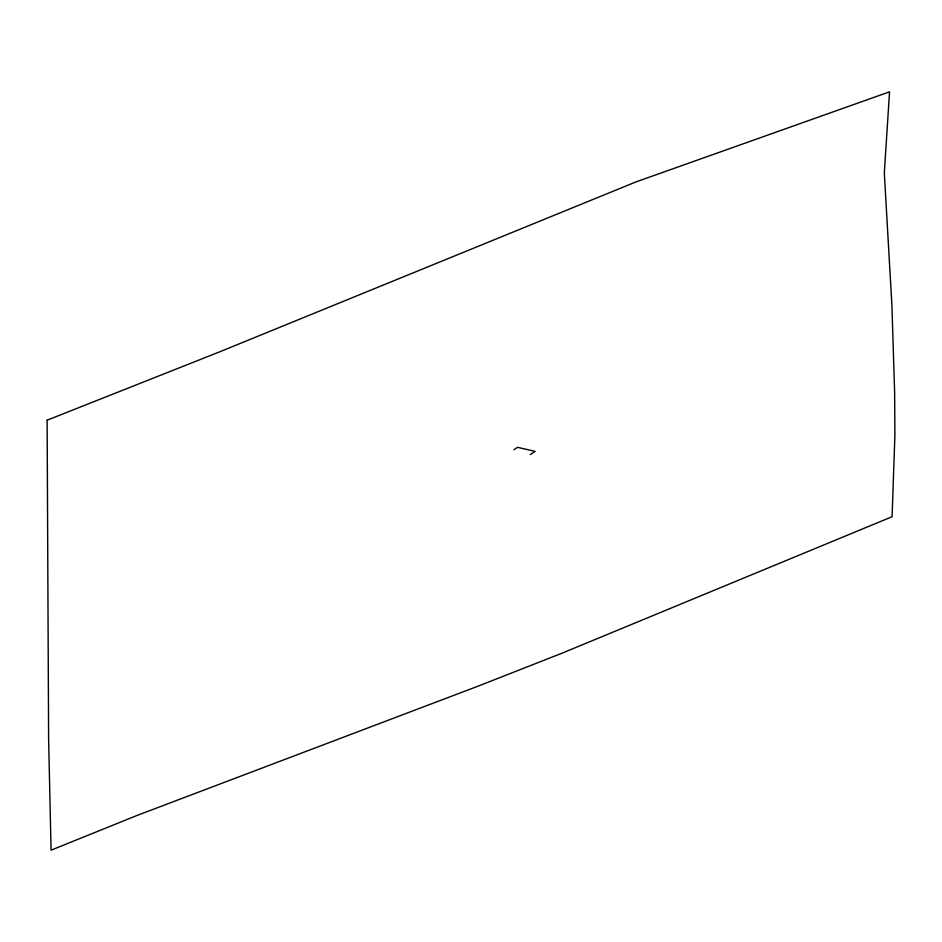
<?xml version="1.0" encoding="UTF-8"?>
<svg xmlns="http://www.w3.org/2000/svg" width="942" height="942" viewBox="0 0 942 942"><rect width="100%" height="100%" fill="white"/><g stroke="black" fill="none" stroke-linecap="round" stroke-linejoin="round"><path stroke-width="1.41" d="M513.932 449.723L517.535 447.309L535.103 451.371L530.299 454.597M47.124 420.191L48.607 738.634L51.068 850.179L136.967 815.489L478.136 686.141L562.527 652.994L892.086 516.722L894.9 435.145L894.629 392.473L891.909 305.279L884.314 173.01L889.542 91.821L635.885 181.947L219.545 351.884L47.124 420.191"/></g></svg>
